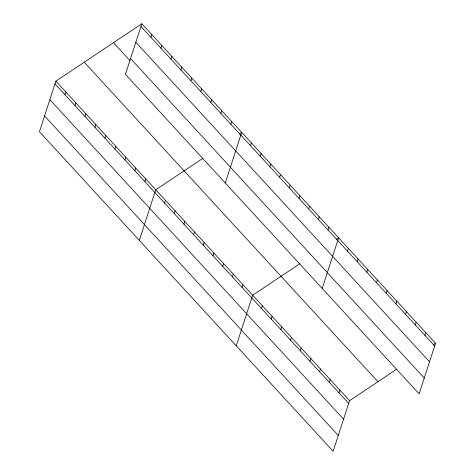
<?xml version="1.0" encoding="UTF-8"?>
<svg xmlns="http://www.w3.org/2000/svg" width="475" height="475" viewBox="0 0 475 475"><rect width="100%" height="100%" fill="white"/><g stroke="black" fill="none" stroke-linecap="round" stroke-linejoin="round"><path stroke-width="0.71" d="M141.847 23.75L125.412 74.332L419.122 393.858L435.557 343.277L141.847 23.75L55.878 81.142L39.443 131.723L333.153 451.25L349.588 400.668L396.833 369.128M64.98 94.727L65.865 92.002M74.967 105.593L75.852 102.867M84.954 116.458L85.838 113.733M94.941 127.318L95.825 124.598M104.927 138.183L105.812 135.458M150.949 37.335L151.834 34.616M114.908 149.049L115.793 146.324M160.936 48.201L161.821 45.475M124.895 159.909L125.78 157.189M170.917 59.066L171.802 56.341M134.882 170.774L135.767 168.049M180.904 69.932L181.788 67.207M144.869 181.64L145.754 178.915M190.891 80.792L191.775 78.072M139.306 240.362L155.741 189.78L202.985 158.24M164.546 203.051L165.431 200.325M200.877 91.657L201.762 88.932M174.242 213.59L175.127 210.87M210.864 102.523L211.749 99.798M183.932 224.135L184.817 221.415M220.851 113.388L221.736 110.663M193.628 234.68L194.513 231.954M230.838 124.248L231.723 121.523M203.318 245.225L204.203 242.499M225.275 182.97L241.71 132.388L239.341 133.968M213.008 255.77L213.893 253.044M250.515 145.659L251.4 142.933M222.704 266.315L223.588 263.589M260.205 156.204L261.09 153.478M232.394 276.86L233.278 274.134M269.901 166.749L270.786 164.023M242.09 287.405L242.974 284.679M279.591 177.294L280.476 174.568M236.229 345.806L252.664 295.224L299.909 263.684M289.287 187.833L290.172 185.113M261.47 308.495L262.354 305.769M298.977 198.378L299.862 195.658M271.166 319.034L272.05 316.314M308.667 208.923L309.552 206.203M280.856 329.579L281.74 326.859M318.363 219.468L319.247 216.743M290.552 340.124L291.436 337.398M328.053 230.013L328.938 227.287M300.242 350.669L301.126 347.943M322.198 288.414L338.633 237.833L336.27 239.412M309.932 361.214L310.822 358.488M347.439 251.103L348.323 248.377M319.628 371.759L320.512 369.033M357.129 261.648L358.019 258.923M329.317 382.304L330.202 379.578M366.825 272.193L367.709 269.467M339.013 392.849L339.898 390.123M376.515 282.738L377.399 280.012M386.211 293.283L387.095 290.558M395.901 303.822L396.785 301.103M405.591 314.367L406.481 311.647M415.287 324.912L416.171 322.187M424.977 335.457L425.861 332.732M433.194 344.856L435.557 343.277M140.962 26.475L434.673 346.002M135.832 42.269L429.537 361.796M130.542 58.538L424.252 378.064M113.478 42.691L129.954 60.616M84.247 62.201L377.957 381.728M55.878 81.142L349.588 400.668M54.993 83.861L348.703 403.394M49.863 99.655L343.573 419.188M44.573 115.93L338.283 435.456"/></g></svg>
